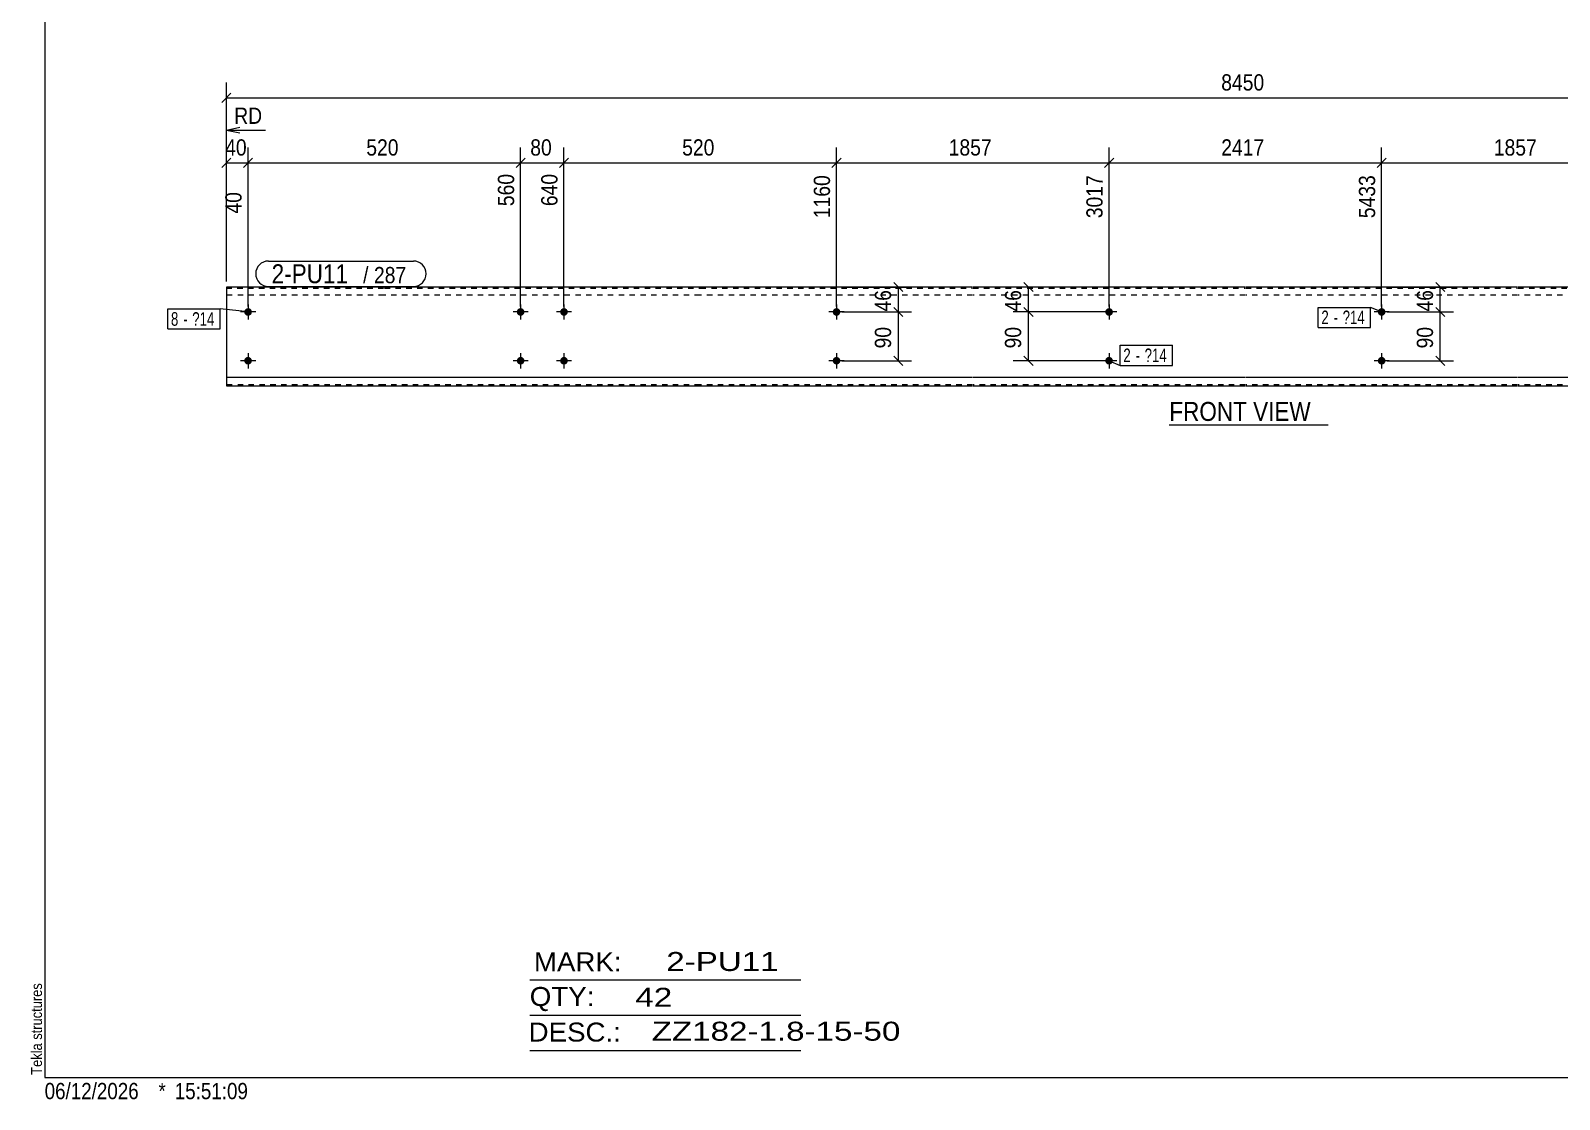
# Model space of a CAD drawing. Header units: millimetres. Extents: x 2 to 579, y 1 to 405.
# Drawn here: x 2.4 to 284.5, y 1 to 198.1 of the extents above; entities that cross this region are included whole.
import ezdxf

# ---------------------------------------------------------------- set-up
doc = ezdxf.new("R2010")
doc.units = ezdxf.units.MM
doc.linetypes.add('XKITLINE00', pattern=[0])
doc.linetypes.add('XKITLINE01', pattern=[4, 1, -1, 1, -1])
for name, color, linetype, lineweight in [('Bolt', 3, 'Continuous', 0), ('BoltMark', 7, 'Continuous', 0), ('Dimensions', 7, 'Continuous', 0), ('DrawingSheet', 5, 'Continuous', 0), ('OtherObjectType', 7, 'Continuous', 0), ('Part', 2, 'Continuous', 0), ('PartMark', 7, 'Continuous', 0)]:
    doc.layers.add(name, color=color, linetype=linetype, lineweight=lineweight)
doc.styles.add('ARIAL', font='ARIAL.TTF')
doc.styles.add('ARIAL_NARROW', font='ARIALN.TTF')

# ---------------------------------------------------------------- blocks, each defined once
blk = doc.blocks.new('*A1')
at = {"layer": 'Bolt'}
for points in [[(252.4, 146.2), (252.4, 146.16), (252.39, 146.13), (252.39, 146.09), (252.38, 146.06), (252.37, 146.03), (252.36, 145.99), (252.35, 145.96), (252.33, 145.93), (252.32, 145.9), (252.3, 145.87), (252.28, 145.84), (252.26, 145.81), (252.24, 145.79), (252.22, 145.76), (252.2, 145.74), (252.17, 145.71), (252.15, 145.69), (252.12, 145.67), (252.09, 145.65), (252.06, 145.63), (252.03, 145.61), (252, 145.6), (251.97, 145.58), (251.94, 145.57), (251.91, 145.56), (251.87, 145.55), (251.84, 145.54), (251.8, 145.54), (251.77, 145.53), (251.74, 145.53), (251.7, 145.53), (251.67, 145.53), (251.63, 145.53), (251.6, 145.54), (251.57, 145.54), (251.53, 145.55), (251.5, 145.56), (251.47, 145.57), (251.43, 145.58), (251.4, 145.6), (251.37, 145.61), (251.34, 145.63), (251.31, 145.65), (251.29, 145.67), (251.26, 145.69), (251.23, 145.71), (251.21, 145.74), (251.18, 145.76), (251.16, 145.79), (251.14, 145.81), (251.12, 145.84), (251.1, 145.87), (251.08, 145.9), (251.07, 145.93), (251.06, 145.96), (251.04, 145.99), (251.03, 146.03), (251.02, 146.06), (251.02, 146.09), (251.01, 146.13), (251.01, 146.16), (251, 146.2), (251, 146.23), (251, 146.26), (251.01, 146.3), (251.01, 146.33), (251.02, 146.37), (251.02, 146.4), (251.03, 146.43), (251.04, 146.47), (251.06, 146.5), (251.07, 146.53), (251.08, 146.56), (251.1, 146.59), (251.12, 146.62), (251.14, 146.65), (251.16, 146.67), (251.18, 146.7), (251.21, 146.72), (251.23, 146.75), (251.26, 146.77), (251.29, 146.79), (251.31, 146.81), (251.34, 146.83), (251.37, 146.85), (251.4, 146.86), (251.43, 146.88), (251.47, 146.89), (251.5, 146.9), (251.53, 146.91), (251.57, 146.92), (251.6, 146.92), (251.63, 146.93), (251.67, 146.93), (251.7, 146.93), (251.74, 146.93), (251.77, 146.93), (251.8, 146.92), (251.84, 146.92), (251.87, 146.91), (251.91, 146.9), (251.94, 146.89), (251.97, 146.88), (252, 146.86), (252.03, 146.85), (252.06, 146.83), (252.09, 146.81), (252.12, 146.79), (252.15, 146.77), (252.17, 146.75), (252.2, 146.72), (252.22, 146.7), (252.24, 146.67), (252.26, 146.65), (252.28, 146.62), (252.3, 146.59), (252.32, 146.56), (252.33, 146.53), (252.35, 146.5), (252.36, 146.47), (252.37, 146.43), (252.38, 146.4), (252.39, 146.37), (252.39, 146.33), (252.4, 146.3), (252.4, 146.26), (252.4, 146.23)], [(252.4, 137.2), (252.4, 137.16), (252.39, 137.13), (252.39, 137.09), (252.38, 137.06), (252.37, 137.03), (252.36, 136.99), (252.35, 136.96), (252.33, 136.93), (252.32, 136.9), (252.3, 136.87), (252.28, 136.84), (252.26, 136.81), (252.24, 136.79), (252.22, 136.76), (252.2, 136.74), (252.17, 136.71), (252.15, 136.69), (252.12, 136.67), (252.09, 136.65), (252.06, 136.63), (252.03, 136.61), (252, 136.6), (251.97, 136.58), (251.94, 136.57), (251.91, 136.56), (251.87, 136.55), (251.84, 136.54), (251.8, 136.54), (251.77, 136.53), (251.74, 136.53), (251.7, 136.53), (251.67, 136.53), (251.63, 136.53), (251.6, 136.54), (251.57, 136.54), (251.53, 136.55), (251.5, 136.56), (251.47, 136.57), (251.43, 136.58), (251.4, 136.6), (251.37, 136.61), (251.34, 136.63), (251.31, 136.65), (251.29, 136.67), (251.26, 136.69), (251.23, 136.71), (251.21, 136.74), (251.18, 136.76), (251.16, 136.79), (251.14, 136.81), (251.12, 136.84), (251.1, 136.87), (251.08, 136.9), (251.07, 136.93), (251.06, 136.96), (251.04, 136.99), (251.03, 137.03), (251.02, 137.06), (251.02, 137.09), (251.01, 137.13), (251.01, 137.16), (251, 137.2), (251, 137.23), (251, 137.26), (251.01, 137.3), (251.01, 137.33), (251.02, 137.37), (251.02, 137.4), (251.03, 137.43), (251.04, 137.47), (251.06, 137.5), (251.07, 137.53), (251.08, 137.56), (251.1, 137.59), (251.12, 137.62), (251.14, 137.65), (251.16, 137.67), (251.18, 137.7), (251.21, 137.72), (251.23, 137.75), (251.26, 137.77), (251.29, 137.79), (251.31, 137.81), (251.34, 137.83), (251.37, 137.85), (251.4, 137.86), (251.43, 137.88), (251.47, 137.89), (251.5, 137.9), (251.53, 137.91), (251.57, 137.92), (251.6, 137.92), (251.63, 137.93), (251.67, 137.93), (251.7, 137.93), (251.74, 137.93), (251.77, 137.93), (251.8, 137.92), (251.84, 137.92), (251.87, 137.91), (251.91, 137.9), (251.94, 137.89), (251.97, 137.88), (252, 137.86), (252.03, 137.85), (252.06, 137.83), (252.09, 137.81), (252.12, 137.79), (252.15, 137.77), (252.17, 137.75), (252.2, 137.72), (252.22, 137.7), (252.24, 137.67), (252.26, 137.65), (252.28, 137.62), (252.3, 137.59), (252.32, 137.56), (252.33, 137.53), (252.35, 137.5), (252.36, 137.47), (252.37, 137.43), (252.38, 137.4), (252.39, 137.37), (252.39, 137.33), (252.4, 137.3), (252.4, 137.26), (252.4, 137.23)]]:
    blk.add_hatch(color=3, dxfattribs=at).paths.add_polyline_path(points, flags=17)
at = {"layer": 'Bolt', "color": 3, "linetype": 'XKITLINE00', "lineweight": 0}
for p, q in [((251.7, 147.63), (251.7, 144.83)), ((253.1, 146.23), (250.3, 146.23)), ((251.7, 138.63), (251.7, 135.83)), ((253.1, 137.23), (250.3, 137.23))]:
    blk.add_line(p, q, dxfattribs=at)
blk = doc.blocks.new('*A2')
at = {"layer": 'Bolt'}
for points in [[(202.11, 146.2), (202.1, 146.16), (202.1, 146.13), (202.09, 146.09), (202.09, 146.06), (202.08, 146.03), (202.07, 145.99), (202.05, 145.96), (202.04, 145.93), (202.03, 145.9), (202.01, 145.87), (201.99, 145.84), (201.97, 145.81), (201.95, 145.79), (201.93, 145.76), (201.9, 145.74), (201.88, 145.71), (201.85, 145.69), (201.83, 145.67), (201.8, 145.65), (201.77, 145.63), (201.74, 145.61), (201.71, 145.6), (201.68, 145.58), (201.64, 145.57), (201.61, 145.56), (201.58, 145.55), (201.54, 145.54), (201.51, 145.54), (201.48, 145.53), (201.44, 145.53), (201.41, 145.53), (201.37, 145.53), (201.34, 145.53), (201.31, 145.54), (201.27, 145.54), (201.24, 145.55), (201.21, 145.56), (201.17, 145.57), (201.14, 145.58), (201.11, 145.6), (201.08, 145.61), (201.05, 145.63), (201.02, 145.65), (200.99, 145.67), (200.96, 145.69), (200.94, 145.71), (200.91, 145.74), (200.89, 145.76), (200.87, 145.79), (200.85, 145.81), (200.83, 145.84), (200.81, 145.87), (200.79, 145.9), (200.78, 145.93), (200.76, 145.96), (200.75, 145.99), (200.74, 146.03), (200.73, 146.06), (200.72, 146.09), (200.72, 146.13), (200.71, 146.16), (200.71, 146.2), (200.71, 146.23), (200.71, 146.26), (200.71, 146.3), (200.72, 146.33), (200.72, 146.37), (200.73, 146.4), (200.74, 146.43), (200.75, 146.47), (200.76, 146.5), (200.78, 146.53), (200.79, 146.56), (200.81, 146.59), (200.83, 146.62), (200.85, 146.65), (200.87, 146.67), (200.89, 146.7), (200.91, 146.72), (200.94, 146.75), (200.96, 146.77), (200.99, 146.79), (201.02, 146.81), (201.05, 146.83), (201.08, 146.85), (201.11, 146.86), (201.14, 146.88), (201.17, 146.89), (201.21, 146.9), (201.24, 146.91), (201.27, 146.92), (201.31, 146.92), (201.34, 146.93), (201.37, 146.93), (201.41, 146.93), (201.44, 146.93), (201.48, 146.93), (201.51, 146.92), (201.54, 146.92), (201.58, 146.91), (201.61, 146.9), (201.64, 146.89), (201.68, 146.88), (201.71, 146.86), (201.74, 146.85), (201.77, 146.83), (201.8, 146.81), (201.83, 146.79), (201.85, 146.77), (201.88, 146.75), (201.9, 146.72), (201.93, 146.7), (201.95, 146.67), (201.97, 146.65), (201.99, 146.62), (202.01, 146.59), (202.03, 146.56), (202.04, 146.53), (202.05, 146.5), (202.07, 146.47), (202.08, 146.43), (202.09, 146.4), (202.09, 146.37), (202.1, 146.33), (202.1, 146.3), (202.11, 146.26), (202.11, 146.23)], [(202.11, 137.2), (202.1, 137.16), (202.1, 137.13), (202.09, 137.09), (202.09, 137.06), (202.08, 137.03), (202.07, 136.99), (202.05, 136.96), (202.04, 136.93), (202.03, 136.9), (202.01, 136.87), (201.99, 136.84), (201.97, 136.81), (201.95, 136.79), (201.93, 136.76), (201.9, 136.74), (201.88, 136.71), (201.85, 136.69), (201.83, 136.67), (201.8, 136.65), (201.77, 136.63), (201.74, 136.61), (201.71, 136.6), (201.68, 136.58), (201.64, 136.57), (201.61, 136.56), (201.58, 136.55), (201.54, 136.54), (201.51, 136.54), (201.48, 136.53), (201.44, 136.53), (201.41, 136.53), (201.37, 136.53), (201.34, 136.53), (201.31, 136.54), (201.27, 136.54), (201.24, 136.55), (201.21, 136.56), (201.17, 136.57), (201.14, 136.58), (201.11, 136.6), (201.08, 136.61), (201.05, 136.63), (201.02, 136.65), (200.99, 136.67), (200.96, 136.69), (200.94, 136.71), (200.91, 136.74), (200.89, 136.76), (200.87, 136.79), (200.85, 136.81), (200.83, 136.84), (200.81, 136.87), (200.79, 136.9), (200.78, 136.93), (200.76, 136.96), (200.75, 136.99), (200.74, 137.03), (200.73, 137.06), (200.72, 137.09), (200.72, 137.13), (200.71, 137.16), (200.71, 137.2), (200.71, 137.23), (200.71, 137.26), (200.71, 137.3), (200.72, 137.33), (200.72, 137.37), (200.73, 137.4), (200.74, 137.43), (200.75, 137.47), (200.76, 137.5), (200.78, 137.53), (200.79, 137.56), (200.81, 137.59), (200.83, 137.62), (200.85, 137.65), (200.87, 137.67), (200.89, 137.7), (200.91, 137.72), (200.94, 137.75), (200.96, 137.77), (200.99, 137.79), (201.02, 137.81), (201.05, 137.83), (201.08, 137.85), (201.11, 137.86), (201.14, 137.88), (201.17, 137.89), (201.21, 137.9), (201.24, 137.91), (201.27, 137.92), (201.31, 137.92), (201.34, 137.93), (201.37, 137.93), (201.41, 137.93), (201.44, 137.93), (201.48, 137.93), (201.51, 137.92), (201.54, 137.92), (201.58, 137.91), (201.61, 137.9), (201.64, 137.89), (201.68, 137.88), (201.71, 137.86), (201.74, 137.85), (201.77, 137.83), (201.8, 137.81), (201.83, 137.79), (201.85, 137.77), (201.88, 137.75), (201.9, 137.72), (201.93, 137.7), (201.95, 137.67), (201.97, 137.65), (201.99, 137.62), (202.01, 137.59), (202.03, 137.56), (202.04, 137.53), (202.05, 137.5), (202.07, 137.47), (202.08, 137.43), (202.09, 137.4), (202.09, 137.37), (202.1, 137.33), (202.1, 137.3), (202.11, 137.26), (202.11, 137.23)]]:
    blk.add_hatch(color=3, dxfattribs=at).paths.add_polyline_path(points, flags=17)
at = {"layer": 'Bolt', "color": 3, "linetype": 'XKITLINE00', "lineweight": 0}
for p, q in [((201.41, 147.63), (201.41, 144.83)), ((202.81, 146.23), (200.01, 146.23)), ((201.41, 138.63), (201.41, 135.83)), ((202.81, 137.23), (200.01, 137.23))]:
    blk.add_line(p, q, dxfattribs=at)
blk = doc.blocks.new('*A3')
at = {"layer": 'Bolt'}
for points in [[(93.52, 146.2), (93.52, 146.16), (93.51, 146.13), (93.51, 146.09), (93.5, 146.06), (93.49, 146.03), (93.48, 145.99), (93.47, 145.96), (93.45, 145.93), (93.44, 145.9), (93.42, 145.87), (93.4, 145.84), (93.38, 145.81), (93.36, 145.79), (93.34, 145.76), (93.32, 145.74), (93.29, 145.71), (93.26, 145.69), (93.24, 145.67), (93.21, 145.65), (93.18, 145.63), (93.15, 145.61), (93.12, 145.6), (93.09, 145.58), (93.06, 145.57), (93.02, 145.56), (92.99, 145.55), (92.96, 145.54), (92.92, 145.54), (92.89, 145.53), (92.85, 145.53), (92.82, 145.53), (92.79, 145.53), (92.75, 145.53), (92.72, 145.54), (92.68, 145.54), (92.65, 145.55), (92.62, 145.56), (92.58, 145.57), (92.55, 145.58), (92.52, 145.6), (92.49, 145.61), (92.46, 145.63), (92.43, 145.65), (92.4, 145.67), (92.38, 145.69), (92.35, 145.71), (92.33, 145.74), (92.3, 145.76), (92.28, 145.79), (92.26, 145.81), (92.24, 145.84), (92.22, 145.87), (92.2, 145.9), (92.19, 145.93), (92.17, 145.96), (92.16, 145.99), (92.15, 146.03), (92.14, 146.06), (92.13, 146.09), (92.13, 146.13), (92.12, 146.16), (92.12, 146.2), (92.12, 146.23), (92.12, 146.26), (92.12, 146.3), (92.13, 146.33), (92.13, 146.37), (92.14, 146.4), (92.15, 146.43), (92.16, 146.47), (92.17, 146.5), (92.19, 146.53), (92.2, 146.56), (92.22, 146.59), (92.24, 146.62), (92.26, 146.65), (92.28, 146.67), (92.3, 146.7), (92.33, 146.72), (92.35, 146.75), (92.38, 146.77), (92.4, 146.79), (92.43, 146.81), (92.46, 146.83), (92.49, 146.85), (92.52, 146.86), (92.55, 146.88), (92.58, 146.89), (92.62, 146.9), (92.65, 146.91), (92.68, 146.92), (92.72, 146.92), (92.75, 146.93), (92.79, 146.93), (92.82, 146.93), (92.85, 146.93), (92.89, 146.93), (92.92, 146.92), (92.96, 146.92), (92.99, 146.91), (93.02, 146.9), (93.06, 146.89), (93.09, 146.88), (93.12, 146.86), (93.15, 146.85), (93.18, 146.83), (93.21, 146.81), (93.24, 146.79), (93.26, 146.77), (93.29, 146.75), (93.32, 146.72), (93.34, 146.7), (93.36, 146.67), (93.38, 146.65), (93.4, 146.62), (93.42, 146.59), (93.44, 146.56), (93.45, 146.53), (93.47, 146.5), (93.48, 146.47), (93.49, 146.43), (93.5, 146.4), (93.51, 146.37), (93.51, 146.33), (93.52, 146.3), (93.52, 146.26), (93.52, 146.23)], [(101.52, 146.2), (101.52, 146.16), (101.51, 146.13), (101.51, 146.09), (101.5, 146.06), (101.49, 146.03), (101.48, 145.99), (101.47, 145.96), (101.45, 145.93), (101.44, 145.9), (101.42, 145.87), (101.4, 145.84), (101.38, 145.81), (101.36, 145.79), (101.34, 145.76), (101.32, 145.74), (101.29, 145.71), (101.26, 145.69), (101.24, 145.67), (101.21, 145.65), (101.18, 145.63), (101.15, 145.61), (101.12, 145.6), (101.09, 145.58), (101.06, 145.57), (101.02, 145.56), (100.99, 145.55), (100.96, 145.54), (100.92, 145.54), (100.89, 145.53), (100.85, 145.53), (100.82, 145.53), (100.79, 145.53), (100.75, 145.53), (100.72, 145.54), (100.68, 145.54), (100.65, 145.55), (100.62, 145.56), (100.58, 145.57), (100.55, 145.58), (100.52, 145.6), (100.49, 145.61), (100.46, 145.63), (100.43, 145.65), (100.4, 145.67), (100.38, 145.69), (100.35, 145.71), (100.33, 145.74), (100.3, 145.76), (100.28, 145.79), (100.26, 145.81), (100.24, 145.84), (100.22, 145.87), (100.2, 145.9), (100.19, 145.93), (100.17, 145.96), (100.16, 145.99), (100.15, 146.03), (100.14, 146.06), (100.13, 146.09), (100.13, 146.13), (100.12, 146.16), (100.12, 146.2), (100.12, 146.23), (100.12, 146.26), (100.12, 146.3), (100.13, 146.33), (100.13, 146.37), (100.14, 146.4), (100.15, 146.43), (100.16, 146.47), (100.17, 146.5), (100.19, 146.53), (100.2, 146.56), (100.22, 146.59), (100.24, 146.62), (100.26, 146.65), (100.28, 146.67), (100.3, 146.7), (100.33, 146.72), (100.35, 146.75), (100.38, 146.77), (100.4, 146.79), (100.43, 146.81), (100.46, 146.83), (100.49, 146.85), (100.52, 146.86), (100.55, 146.88), (100.58, 146.89), (100.62, 146.9), (100.65, 146.91), (100.68, 146.92), (100.72, 146.92), (100.75, 146.93), (100.79, 146.93), (100.82, 146.93), (100.85, 146.93), (100.89, 146.93), (100.92, 146.92), (100.96, 146.92), (100.99, 146.91), (101.02, 146.9), (101.06, 146.89), (101.09, 146.88), (101.12, 146.86), (101.15, 146.85), (101.18, 146.83), (101.21, 146.81), (101.24, 146.79), (101.26, 146.77), (101.29, 146.75), (101.32, 146.72), (101.34, 146.7), (101.36, 146.67), (101.38, 146.65), (101.4, 146.62), (101.42, 146.59), (101.44, 146.56), (101.45, 146.53), (101.47, 146.5), (101.48, 146.47), (101.49, 146.43), (101.5, 146.4), (101.51, 146.37), (101.51, 146.33), (101.52, 146.3), (101.52, 146.26), (101.52, 146.23)], [(93.52, 137.2), (93.52, 137.16), (93.51, 137.13), (93.51, 137.09), (93.5, 137.06), (93.49, 137.03), (93.48, 136.99), (93.47, 136.96), (93.45, 136.93), (93.44, 136.9), (93.42, 136.87), (93.4, 136.84), (93.38, 136.81), (93.36, 136.79), (93.34, 136.76), (93.32, 136.74), (93.29, 136.71), (93.26, 136.69), (93.24, 136.67), (93.21, 136.65), (93.18, 136.63), (93.15, 136.61), (93.12, 136.6), (93.09, 136.58), (93.06, 136.57), (93.02, 136.56), (92.99, 136.55), (92.96, 136.54), (92.92, 136.54), (92.89, 136.53), (92.85, 136.53), (92.82, 136.53), (92.79, 136.53), (92.75, 136.53), (92.72, 136.54), (92.68, 136.54), (92.65, 136.55), (92.62, 136.56), (92.58, 136.57), (92.55, 136.58), (92.52, 136.6), (92.49, 136.61), (92.46, 136.63), (92.43, 136.65), (92.4, 136.67), (92.38, 136.69), (92.35, 136.71), (92.33, 136.74), (92.3, 136.76), (92.28, 136.79), (92.26, 136.81), (92.24, 136.84), (92.22, 136.87), (92.2, 136.9), (92.19, 136.93), (92.17, 136.96), (92.16, 136.99), (92.15, 137.03), (92.14, 137.06), (92.13, 137.09), (92.13, 137.13), (92.12, 137.16), (92.12, 137.2), (92.12, 137.23), (92.12, 137.26), (92.12, 137.3), (92.13, 137.33), (92.13, 137.37), (92.14, 137.4), (92.15, 137.43), (92.16, 137.47), (92.17, 137.5), (92.19, 137.53), (92.2, 137.56), (92.22, 137.59), (92.24, 137.62), (92.26, 137.65), (92.28, 137.67), (92.3, 137.7), (92.33, 137.72), (92.35, 137.75), (92.38, 137.77), (92.4, 137.79), (92.43, 137.81), (92.46, 137.83), (92.49, 137.85), (92.52, 137.86), (92.55, 137.88), (92.58, 137.89), (92.62, 137.9), (92.65, 137.91), (92.68, 137.92), (92.72, 137.92), (92.75, 137.93), (92.79, 137.93), (92.82, 137.93), (92.85, 137.93), (92.89, 137.93), (92.92, 137.92), (92.96, 137.92), (92.99, 137.91), (93.02, 137.9), (93.06, 137.89), (93.09, 137.88), (93.12, 137.86), (93.15, 137.85), (93.18, 137.83), (93.21, 137.81), (93.24, 137.79), (93.26, 137.77), (93.29, 137.75), (93.32, 137.72), (93.34, 137.7), (93.36, 137.67), (93.38, 137.65), (93.4, 137.62), (93.42, 137.59), (93.44, 137.56), (93.45, 137.53), (93.47, 137.5), (93.48, 137.47), (93.49, 137.43), (93.5, 137.4), (93.51, 137.37), (93.51, 137.33), (93.52, 137.3), (93.52, 137.26), (93.52, 137.23)], [(101.52, 137.2), (101.52, 137.16), (101.51, 137.13), (101.51, 137.09), (101.5, 137.06), (101.49, 137.03), (101.48, 136.99), (101.47, 136.96), (101.45, 136.93), (101.44, 136.9), (101.42, 136.87), (101.4, 136.84), (101.38, 136.81), (101.36, 136.79), (101.34, 136.76), (101.32, 136.74), (101.29, 136.71), (101.26, 136.69), (101.24, 136.67), (101.21, 136.65), (101.18, 136.63), (101.15, 136.61), (101.12, 136.6), (101.09, 136.58), (101.06, 136.57), (101.02, 136.56), (100.99, 136.55), (100.96, 136.54), (100.92, 136.54), (100.89, 136.53), (100.85, 136.53), (100.82, 136.53), (100.79, 136.53), (100.75, 136.53), (100.72, 136.54), (100.68, 136.54), (100.65, 136.55), (100.62, 136.56), (100.58, 136.57), (100.55, 136.58), (100.52, 136.6), (100.49, 136.61), (100.46, 136.63), (100.43, 136.65), (100.4, 136.67), (100.38, 136.69), (100.35, 136.71), (100.33, 136.74), (100.3, 136.76), (100.28, 136.79), (100.26, 136.81), (100.24, 136.84), (100.22, 136.87), (100.2, 136.9), (100.19, 136.93), (100.17, 136.96), (100.16, 136.99), (100.15, 137.03), (100.14, 137.06), (100.13, 137.09), (100.13, 137.13), (100.12, 137.16), (100.12, 137.2), (100.12, 137.23), (100.12, 137.26), (100.12, 137.3), (100.13, 137.33), (100.13, 137.37), (100.14, 137.4), (100.15, 137.43), (100.16, 137.47), (100.17, 137.5), (100.19, 137.53), (100.2, 137.56), (100.22, 137.59), (100.24, 137.62), (100.26, 137.65), (100.28, 137.67), (100.3, 137.7), (100.33, 137.72), (100.35, 137.75), (100.38, 137.77), (100.4, 137.79), (100.43, 137.81), (100.46, 137.83), (100.49, 137.85), (100.52, 137.86), (100.55, 137.88), (100.58, 137.89), (100.62, 137.9), (100.65, 137.91), (100.68, 137.92), (100.72, 137.92), (100.75, 137.93), (100.79, 137.93), (100.82, 137.93), (100.85, 137.93), (100.89, 137.93), (100.92, 137.92), (100.96, 137.92), (100.99, 137.91), (101.02, 137.9), (101.06, 137.89), (101.09, 137.88), (101.12, 137.86), (101.15, 137.85), (101.18, 137.83), (101.21, 137.81), (101.24, 137.79), (101.26, 137.77), (101.29, 137.75), (101.32, 137.72), (101.34, 137.7), (101.36, 137.67), (101.38, 137.65), (101.4, 137.62), (101.42, 137.59), (101.44, 137.56), (101.45, 137.53), (101.47, 137.5), (101.48, 137.47), (101.49, 137.43), (101.5, 137.4), (101.51, 137.37), (101.51, 137.33), (101.52, 137.3), (101.52, 137.26), (101.52, 137.23)]]:
    blk.add_hatch(color=3, dxfattribs=at).paths.add_polyline_path(points, flags=17)
at = {"layer": 'Bolt', "color": 3, "linetype": 'XKITLINE00', "lineweight": 0}
for p, q in [((92.82, 147.63), (92.82, 144.83)), ((100.82, 147.63), (100.82, 144.83)), ((94.22, 146.23), (91.42, 146.23)), ((102.22, 146.23), (99.42, 146.23)), ((92.82, 138.63), (92.82, 135.83)), ((100.82, 138.63), (100.82, 135.83)), ((94.22, 137.23), (91.42, 137.23)), ((102.22, 137.23), (99.42, 137.23))]:
    blk.add_line(p, q, dxfattribs=at)
blk = doc.blocks.new('*A4')
at = {"layer": 'Bolt'}
for points in [[(43.23, 146.2), (43.22, 146.16), (43.22, 146.13), (43.21, 146.09), (43.21, 146.06), (43.2, 146.03), (43.19, 145.99), (43.17, 145.96), (43.16, 145.93), (43.14, 145.9), (43.13, 145.87), (43.11, 145.84), (43.09, 145.81), (43.07, 145.79), (43.05, 145.76), (43.02, 145.74), (43, 145.71), (42.97, 145.69), (42.94, 145.67), (42.92, 145.65), (42.89, 145.63), (42.86, 145.61), (42.83, 145.6), (42.79, 145.58), (42.76, 145.57), (42.73, 145.56), (42.7, 145.55), (42.66, 145.54), (42.63, 145.54), (42.6, 145.53), (42.56, 145.53), (42.53, 145.53), (42.49, 145.53), (42.46, 145.53), (42.42, 145.54), (42.39, 145.54), (42.36, 145.55), (42.32, 145.56), (42.29, 145.57), (42.26, 145.58), (42.23, 145.6), (42.2, 145.61), (42.17, 145.63), (42.14, 145.65), (42.11, 145.67), (42.08, 145.69), (42.06, 145.71), (42.03, 145.74), (42.01, 145.76), (41.99, 145.79), (41.96, 145.81), (41.94, 145.84), (41.93, 145.87), (41.91, 145.9), (41.89, 145.93), (41.88, 145.96), (41.87, 145.99), (41.86, 146.03), (41.85, 146.06), (41.84, 146.09), (41.83, 146.13), (41.83, 146.16), (41.83, 146.2), (41.83, 146.23), (41.83, 146.26), (41.83, 146.3), (41.83, 146.33), (41.84, 146.37), (41.85, 146.4), (41.86, 146.43), (41.87, 146.47), (41.88, 146.5), (41.89, 146.53), (41.91, 146.56), (41.93, 146.59), (41.94, 146.62), (41.96, 146.65), (41.99, 146.67), (42.01, 146.7), (42.03, 146.72), (42.06, 146.75), (42.08, 146.77), (42.11, 146.79), (42.14, 146.81), (42.17, 146.83), (42.2, 146.85), (42.23, 146.86), (42.26, 146.88), (42.29, 146.89), (42.32, 146.9), (42.36, 146.91), (42.39, 146.92), (42.42, 146.92), (42.46, 146.93), (42.49, 146.93), (42.53, 146.93), (42.56, 146.93), (42.6, 146.93), (42.63, 146.92), (42.66, 146.92), (42.7, 146.91), (42.73, 146.9), (42.76, 146.89), (42.79, 146.88), (42.83, 146.86), (42.86, 146.85), (42.89, 146.83), (42.92, 146.81), (42.94, 146.79), (42.97, 146.77), (43, 146.75), (43.02, 146.72), (43.05, 146.7), (43.07, 146.67), (43.09, 146.65), (43.11, 146.62), (43.13, 146.59), (43.14, 146.56), (43.16, 146.53), (43.17, 146.5), (43.19, 146.47), (43.2, 146.43), (43.21, 146.4), (43.21, 146.37), (43.22, 146.33), (43.22, 146.3), (43.23, 146.26), (43.23, 146.23)], [(151.81, 146.2), (151.81, 146.16), (151.81, 146.13), (151.8, 146.09), (151.79, 146.06), (151.78, 146.03), (151.77, 145.99), (151.76, 145.96), (151.75, 145.93), (151.73, 145.9), (151.71, 145.87), (151.7, 145.84), (151.68, 145.81), (151.66, 145.79), (151.63, 145.76), (151.61, 145.74), (151.58, 145.71), (151.56, 145.69), (151.53, 145.67), (151.5, 145.65), (151.47, 145.63), (151.44, 145.61), (151.41, 145.6), (151.38, 145.58), (151.35, 145.57), (151.32, 145.56), (151.28, 145.55), (151.25, 145.54), (151.22, 145.54), (151.18, 145.53), (151.15, 145.53), (151.11, 145.53), (151.08, 145.53), (151.05, 145.53), (151.01, 145.54), (150.98, 145.54), (150.94, 145.55), (150.91, 145.56), (150.88, 145.57), (150.85, 145.58), (150.82, 145.6), (150.78, 145.61), (150.75, 145.63), (150.73, 145.65), (150.7, 145.67), (150.67, 145.69), (150.64, 145.71), (150.62, 145.74), (150.6, 145.76), (150.57, 145.79), (150.55, 145.81), (150.53, 145.84), (150.51, 145.87), (150.5, 145.9), (150.48, 145.93), (150.47, 145.96), (150.46, 145.99), (150.44, 146.03), (150.44, 146.06), (150.43, 146.09), (150.42, 146.13), (150.42, 146.16), (150.42, 146.2), (150.41, 146.23), (150.42, 146.26), (150.42, 146.3), (150.42, 146.33), (150.43, 146.37), (150.44, 146.4), (150.44, 146.43), (150.46, 146.47), (150.47, 146.5), (150.48, 146.53), (150.5, 146.56), (150.51, 146.59), (150.53, 146.62), (150.55, 146.65), (150.57, 146.67), (150.6, 146.7), (150.62, 146.72), (150.64, 146.75), (150.67, 146.77), (150.7, 146.79), (150.73, 146.81), (150.75, 146.83), (150.78, 146.85), (150.82, 146.86), (150.85, 146.88), (150.88, 146.89), (150.91, 146.9), (150.94, 146.91), (150.98, 146.92), (151.01, 146.92), (151.05, 146.93), (151.08, 146.93), (151.11, 146.93), (151.15, 146.93), (151.18, 146.93), (151.22, 146.92), (151.25, 146.92), (151.28, 146.91), (151.32, 146.9), (151.35, 146.89), (151.38, 146.88), (151.41, 146.86), (151.44, 146.85), (151.47, 146.83), (151.5, 146.81), (151.53, 146.79), (151.56, 146.77), (151.58, 146.75), (151.61, 146.72), (151.63, 146.7), (151.66, 146.67), (151.68, 146.65), (151.7, 146.62), (151.71, 146.59), (151.73, 146.56), (151.75, 146.53), (151.76, 146.5), (151.77, 146.47), (151.78, 146.43), (151.79, 146.4), (151.8, 146.37), (151.81, 146.33), (151.81, 146.3), (151.81, 146.26), (151.81, 146.23)], [(43.23, 137.2), (43.22, 137.16), (43.22, 137.13), (43.21, 137.09), (43.21, 137.06), (43.2, 137.03), (43.19, 136.99), (43.17, 136.96), (43.16, 136.93), (43.14, 136.9), (43.13, 136.87), (43.11, 136.84), (43.09, 136.81), (43.07, 136.79), (43.05, 136.76), (43.02, 136.74), (43, 136.71), (42.97, 136.69), (42.94, 136.67), (42.92, 136.65), (42.89, 136.63), (42.86, 136.61), (42.83, 136.6), (42.79, 136.58), (42.76, 136.57), (42.73, 136.56), (42.7, 136.55), (42.66, 136.54), (42.63, 136.54), (42.6, 136.53), (42.56, 136.53), (42.53, 136.53), (42.49, 136.53), (42.46, 136.53), (42.42, 136.54), (42.39, 136.54), (42.36, 136.55), (42.32, 136.56), (42.29, 136.57), (42.26, 136.58), (42.23, 136.6), (42.2, 136.61), (42.17, 136.63), (42.14, 136.65), (42.11, 136.67), (42.08, 136.69), (42.06, 136.71), (42.03, 136.74), (42.01, 136.76), (41.99, 136.79), (41.96, 136.81), (41.94, 136.84), (41.93, 136.87), (41.91, 136.9), (41.89, 136.93), (41.88, 136.96), (41.87, 136.99), (41.86, 137.03), (41.85, 137.06), (41.84, 137.09), (41.83, 137.13), (41.83, 137.16), (41.83, 137.2), (41.83, 137.23), (41.83, 137.26), (41.83, 137.3), (41.83, 137.33), (41.84, 137.37), (41.85, 137.4), (41.86, 137.43), (41.87, 137.47), (41.88, 137.5), (41.89, 137.53), (41.91, 137.56), (41.93, 137.59), (41.94, 137.62), (41.96, 137.65), (41.99, 137.67), (42.01, 137.7), (42.03, 137.72), (42.06, 137.75), (42.08, 137.77), (42.11, 137.79), (42.14, 137.81), (42.17, 137.83), (42.2, 137.85), (42.23, 137.86), (42.26, 137.88), (42.29, 137.89), (42.32, 137.9), (42.36, 137.91), (42.39, 137.92), (42.42, 137.92), (42.46, 137.93), (42.49, 137.93), (42.53, 137.93), (42.56, 137.93), (42.6, 137.93), (42.63, 137.92), (42.66, 137.92), (42.7, 137.91), (42.73, 137.9), (42.76, 137.89), (42.79, 137.88), (42.83, 137.86), (42.86, 137.85), (42.89, 137.83), (42.92, 137.81), (42.94, 137.79), (42.97, 137.77), (43, 137.75), (43.02, 137.72), (43.05, 137.7), (43.07, 137.67), (43.09, 137.65), (43.11, 137.62), (43.13, 137.59), (43.14, 137.56), (43.16, 137.53), (43.17, 137.5), (43.19, 137.47), (43.2, 137.43), (43.21, 137.4), (43.21, 137.37), (43.22, 137.33), (43.22, 137.3), (43.23, 137.26), (43.23, 137.23)], [(151.81, 137.2), (151.81, 137.16), (151.81, 137.13), (151.8, 137.09), (151.79, 137.06), (151.78, 137.03), (151.77, 136.99), (151.76, 136.96), (151.75, 136.93), (151.73, 136.9), (151.71, 136.87), (151.7, 136.84), (151.68, 136.81), (151.66, 136.79), (151.63, 136.76), (151.61, 136.74), (151.58, 136.71), (151.56, 136.69), (151.53, 136.67), (151.5, 136.65), (151.47, 136.63), (151.44, 136.61), (151.41, 136.6), (151.38, 136.58), (151.35, 136.57), (151.32, 136.56), (151.28, 136.55), (151.25, 136.54), (151.22, 136.54), (151.18, 136.53), (151.15, 136.53), (151.11, 136.53), (151.08, 136.53), (151.05, 136.53), (151.01, 136.54), (150.98, 136.54), (150.94, 136.55), (150.91, 136.56), (150.88, 136.57), (150.85, 136.58), (150.82, 136.6), (150.78, 136.61), (150.75, 136.63), (150.73, 136.65), (150.7, 136.67), (150.67, 136.69), (150.64, 136.71), (150.62, 136.74), (150.6, 136.76), (150.57, 136.79), (150.55, 136.81), (150.53, 136.84), (150.51, 136.87), (150.5, 136.9), (150.48, 136.93), (150.47, 136.96), (150.46, 136.99), (150.44, 137.03), (150.44, 137.06), (150.43, 137.09), (150.42, 137.13), (150.42, 137.16), (150.42, 137.2), (150.41, 137.23), (150.42, 137.26), (150.42, 137.3), (150.42, 137.33), (150.43, 137.37), (150.44, 137.4), (150.44, 137.43), (150.46, 137.47), (150.47, 137.5), (150.48, 137.53), (150.5, 137.56), (150.51, 137.59), (150.53, 137.62), (150.55, 137.65), (150.57, 137.67), (150.6, 137.7), (150.62, 137.72), (150.64, 137.75), (150.67, 137.77), (150.7, 137.79), (150.73, 137.81), (150.75, 137.83), (150.78, 137.85), (150.82, 137.86), (150.85, 137.88), (150.88, 137.89), (150.91, 137.9), (150.94, 137.91), (150.98, 137.92), (151.01, 137.92), (151.05, 137.93), (151.08, 137.93), (151.11, 137.93), (151.15, 137.93), (151.18, 137.93), (151.22, 137.92), (151.25, 137.92), (151.28, 137.91), (151.32, 137.9), (151.35, 137.89), (151.38, 137.88), (151.41, 137.86), (151.44, 137.85), (151.47, 137.83), (151.5, 137.81), (151.53, 137.79), (151.56, 137.77), (151.58, 137.75), (151.61, 137.72), (151.63, 137.7), (151.66, 137.67), (151.68, 137.65), (151.7, 137.62), (151.71, 137.59), (151.73, 137.56), (151.75, 137.53), (151.76, 137.5), (151.77, 137.47), (151.78, 137.43), (151.79, 137.4), (151.8, 137.37), (151.81, 137.33), (151.81, 137.3), (151.81, 137.26), (151.81, 137.23)]]:
    blk.add_hatch(color=3, dxfattribs=at).paths.add_polyline_path(points, flags=17)
at = {"layer": 'Bolt', "color": 3, "linetype": 'XKITLINE00', "lineweight": 0}
for p, q in [((42.53, 147.63), (42.53, 144.83)), ((151.11, 147.63), (151.11, 144.83)), ((43.93, 146.23), (41.13, 146.23)), ((152.51, 146.23), (149.71, 146.23)), ((42.53, 138.63), (42.53, 135.83)), ((151.11, 138.63), (151.11, 135.83)), ((43.93, 137.23), (41.13, 137.23)), ((152.51, 137.23), (149.71, 137.23))]:
    blk.add_line(p, q, dxfattribs=at)
blk = doc.blocks.new('*A7')
at = {"layer": 'Part', "color": 2, "linetype": 'XKITLINE00', "lineweight": 0}
for p, q in [((38.53, 150.83), (38.53, 132.63)), ((67.62, 150.83), (38.53, 150.83)), ((125.92, 150.83), (67.72, 150.83)), ((176.21, 150.83), (126.02, 150.83)), ((226.51, 150.83), (176.31, 150.83)), ((276.8, 150.83), (226.61, 150.83)), ((327.09, 150.83), (276.9, 150.83)), ((67.62, 134.13), (38.53, 134.13)), ((38.53, 132.63), (67.62, 132.63)), ((125.92, 134.13), (67.72, 134.13)), ((67.72, 132.63), (125.92, 132.63)), ((176.21, 134.13), (126.02, 134.13)), ((126.02, 132.63), (176.21, 132.63)), ((226.51, 134.13), (176.31, 134.13)), ((176.31, 132.63), (226.51, 132.63)), ((276.8, 134.13), (226.61, 134.13)), ((226.61, 132.63), (276.8, 132.63)), ((327.09, 134.13), (276.9, 134.13)), ((276.9, 132.63), (327.09, 132.63))]:
    blk.add_line(p, q, dxfattribs=at)
at = {"layer": 'Part', "color": 7, "linetype": 'XKITLINE01', "lineweight": 0}
for p, q in [((38.53, 150.65), (67.62, 150.65)), ((67.72, 150.65), (125.92, 150.65)), ((126.02, 150.65), (176.21, 150.65)), ((176.31, 150.65), (226.51, 150.65)), ((226.61, 150.65), (276.8, 150.65)), ((276.9, 150.65), (327.09, 150.65)), ((67.62, 149.33), (38.53, 149.33)), ((125.92, 149.33), (67.72, 149.33)), ((176.21, 149.33), (126.02, 149.33)), ((226.51, 149.33), (176.31, 149.33)), ((276.8, 149.33), (226.61, 149.33)), ((327.09, 149.33), (276.9, 149.33)), ((67.62, 132.81), (38.53, 132.81)), ((125.92, 132.81), (67.72, 132.81)), ((176.21, 132.81), (126.02, 132.81)), ((226.51, 132.81), (176.31, 132.81)), ((276.8, 132.81), (226.61, 132.81)), ((327.09, 132.81), (276.9, 132.81))]:
    blk.add_line(p, q, dxfattribs=at)
blk = doc.blocks.new('*A15')
at = {"layer": 'DrawingSheet', "color": 5, "linetype": 'XKITLINE00', "lineweight": 0}
for p, q in [((5, 405), (5, 5)), ((5, 5), (579, 5))]:
    blk.add_line(p, q, dxfattribs=at)
at = {"layer": 'DrawingSheet', "color": 5, "style": 'ARIAL', "width": 0.85}
blk.add_text('Tekla structures', height=2, rotation=90, dxfattribs=at).set_placement((4.5, 5.5))
blk = doc.blocks.new('*A19')
at = {"layer": 'OtherObjectType', "color": 6, "linetype": 'XKITLINE00', "lineweight": 0}
for p, q in [((94.5, 23), (144.5, 23)), ((94.5, 16.5), (144.5, 16.5)), ((94.5, 10), (144.5, 10))]:
    blk.add_line(p, q, dxfattribs=at)
at = {"layer": 'OtherObjectType', "color": 6, "style": 'ARIAL_NARROW'}
for s, width, p in [('MARK:', 1.275, (95.27, 24.58)), ('2-PU11', 1.525501, (119.69, 24.65)), ('QTY:', 1.275, (94.5, 18.19)), ('42', 1.525501, (113.99, 18.05)), ('DESC.:', 1.275, (94.29, 11.63)), ('ZZ182-1.8-15-50', 1.525501, (117, 11.79))]:
    blk.add_text(s, height=3.5, dxfattribs=dict(at, width=width)).set_placement(p)
blk = doc.blocks.new('*A22')
at = {"layer": 'OtherObjectType', "color": 7, "style": 'ARIAL_NARROW', "width": 1.008832}
for s, p in [('06/12/2026', (4.99, 1)), ('*', (26, 1)), ('15:51:09', (29, 1))]:
    blk.add_text(s, height=3, dxfattribs=at).set_placement(p)
blk = doc.blocks.new('*A23')
at = {"layer": 'Dimensions', "color": 7, "linetype": 'XKITLINE00', "lineweight": 0}
for p, q in [((161.68, 147.08), (163.37, 145.38)), ((152.11, 146.23), (164.93, 146.23)), ((162.53, 137.23), (162.53, 146.23)), ((152.11, 137.23), (164.93, 137.23)), ((161.68, 138.08), (163.37, 136.38))]:
    blk.add_line(p, q, dxfattribs=at)
at = {"layer": 'Dimensions', "color": 3}
for p in [(162.53, 146.23), (162.53, 137.23)]:
    blk.add_point(p, dxfattribs=at)
at = {"layer": 'Dimensions', "color": 3, "style": 'ARIAL', "width": 0.85}
blk.add_text('90', height=3, rotation=90.0002, dxfattribs=at).set_placement((161.18, 139.5))
blk = doc.blocks.new('*A24')
at = {"layer": 'Dimensions', "color": 7, "linetype": 'XKITLINE00', "lineweight": 0}
for p, q in [((152.11, 150.83), (164.93, 150.83)), ((161.68, 151.68), (163.37, 149.98)), ((162.53, 146.23), (162.53, 150.83)), ((161.68, 147.08), (163.37, 145.38)), ((152.11, 146.23), (164.93, 146.23))]:
    blk.add_line(p, q, dxfattribs=at)
at = {"layer": 'Dimensions', "color": 3}
for p in [(162.53, 150.83), (162.53, 146.23)]:
    blk.add_point(p, dxfattribs=at)
at = {"layer": 'Dimensions', "color": 3, "style": 'ARIAL', "width": 0.85}
blk.add_text('46', height=3, rotation=90.0002, dxfattribs=at).set_placement((161.18, 146.3))
blk = doc.blocks.new('*A27')
at = {"layer": 'Dimensions', "color": 7, "linetype": 'XKITLINE00', "lineweight": 0}
for p, q in [((261.68, 147.08), (263.37, 145.38)), ((252.7, 146.23), (264.93, 146.23)), ((262.53, 137.23), (262.53, 146.23)), ((252.7, 137.23), (264.93, 137.23)), ((261.68, 138.08), (263.37, 136.38))]:
    blk.add_line(p, q, dxfattribs=at)
at = {"layer": 'Dimensions', "color": 3}
for p in [(262.53, 146.23), (262.53, 137.23)]:
    blk.add_point(p, dxfattribs=at)
at = {"layer": 'Dimensions', "color": 3, "style": 'ARIAL', "width": 0.85}
blk.add_text('90', height=3, rotation=90.0002, dxfattribs=at).set_placement((261.18, 139.5))
blk = doc.blocks.new('*A28')
at = {"layer": 'Dimensions', "color": 7, "linetype": 'XKITLINE00', "lineweight": 0}
for p, q in [((252.7, 150.83), (264.93, 150.83)), ((261.68, 151.68), (263.37, 149.98)), ((262.53, 146.23), (262.53, 150.83)), ((261.68, 147.08), (263.37, 145.38)), ((252.7, 146.23), (264.93, 146.23))]:
    blk.add_line(p, q, dxfattribs=at)
at = {"layer": 'Dimensions', "color": 3}
for p in [(262.53, 150.83), (262.53, 146.23)]:
    blk.add_point(p, dxfattribs=at)
at = {"layer": 'Dimensions', "color": 3, "style": 'ARIAL', "width": 0.85}
blk.add_text('46', height=3, rotation=90.0002, dxfattribs=at).set_placement((261.18, 146.3))
blk = doc.blocks.new('*A29')
at = {"layer": 'Dimensions', "color": 7, "linetype": 'XKITLINE00', "lineweight": 0}
for p, q in [((185.68, 147.08), (187.37, 145.38)), ((200.41, 146.23), (183.68, 146.23)), ((186.53, 137.23), (186.53, 146.23)), ((200.41, 137.23), (183.68, 137.23)), ((185.68, 138.08), (187.37, 136.38))]:
    blk.add_line(p, q, dxfattribs=at)
at = {"layer": 'Dimensions', "color": 3}
for p in [(186.53, 146.23), (186.53, 137.23)]:
    blk.add_point(p, dxfattribs=at)
at = {"layer": 'Dimensions', "color": 3, "style": 'ARIAL', "width": 0.85}
blk.add_text('90', height=3, rotation=90.0002, dxfattribs=at).set_placement((185.18, 139.5))
blk = doc.blocks.new('*A30')
at = {"layer": 'Dimensions', "color": 7, "linetype": 'XKITLINE00', "lineweight": 0}
for p, q in [((200.41, 150.83), (183.68, 150.83)), ((185.68, 151.68), (187.37, 149.98)), ((186.53, 146.23), (186.53, 150.83)), ((185.68, 147.08), (187.37, 145.38)), ((200.41, 146.23), (183.68, 146.23))]:
    blk.add_line(p, q, dxfattribs=at)
at = {"layer": 'Dimensions', "color": 3}
for p in [(186.53, 150.83), (186.53, 146.23)]:
    blk.add_point(p, dxfattribs=at)
at = {"layer": 'Dimensions', "color": 3, "style": 'ARIAL', "width": 0.85}
blk.add_text('46', height=3, rotation=90.0002, dxfattribs=at).set_placement((185.18, 146.3))
blk = doc.blocks.new('*A31')
at = {"layer": 'Dimensions', "color": 7, "linetype": 'XKITLINE00', "lineweight": 0}
for p, q in [((39.37, 186.58), (37.68, 184.88)), ((38.53, 151.83), (38.53, 188.58)), ((38.53, 185.73), (414.58, 185.73))]:
    blk.add_line(p, q, dxfattribs=at)
at = {"layer": 'Dimensions', "color": 3}
blk.add_point((38.53, 185.73), dxfattribs=at)
at = {"layer": 'Dimensions', "color": 3, "style": 'ARIAL', "width": 0.85}
blk.add_text('8450', height=3, dxfattribs=at).set_placement((222.1, 187.08))
blk = doc.blocks.new('*A32')
at = {"layer": 'Dimensions', "color": 7, "linetype": 'XKITLINE00', "lineweight": 0}
for p, q in [((38.53, 151.82), (38.53, 184.17)), ((41.03, 180.23), (38.53, 179.73)), ((41.03, 179.23), (38.53, 179.73)), ((45.75, 179.73), (38.53, 179.73)), ((38.53, 151.83), (38.53, 176.58)), ((42.53, 147.23), (42.53, 176.58)), ((39.37, 174.58), (37.68, 172.88)), ((38.53, 173.73), (42.53, 173.73)), ((43.37, 174.58), (41.68, 172.88))]:
    blk.add_line(p, q, dxfattribs=at)
at = {"layer": 'Dimensions', "color": 7}
blk.add_point((38.53, 179.73), dxfattribs=at)
at = {"layer": 'Dimensions', "color": 3}
for p in [(38.53, 173.73), (42.53, 173.73)]:
    blk.add_point(p, dxfattribs=at)
at = {"layer": 'Dimensions', "color": 3, "style": 'ARIAL', "width": 0.85}
for s, p in [('RD', (39.97, 180.93)), ('40', (38.3, 175.08))]:
    blk.add_text(s, height=3, dxfattribs=at).set_placement(p)
blk.add_text('40', height=3, rotation=90.0002, dxfattribs=at).set_placement((41.33, 164.38))
blk = doc.blocks.new('*A33')
at = {"layer": 'Dimensions', "color": 7, "linetype": 'XKITLINE00', "lineweight": 0}
for p, q in [((42.53, 147.23), (42.53, 176.58)), ((92.82, 147.23), (92.82, 176.58)), ((43.37, 174.58), (41.68, 172.88)), ((42.53, 173.73), (92.82, 173.73)), ((93.67, 174.58), (91.97, 172.88))]:
    blk.add_line(p, q, dxfattribs=at)
at = {"layer": 'Dimensions', "color": 3}
for p in [(42.53, 173.73), (92.82, 173.73)]:
    blk.add_point(p, dxfattribs=at)
at = {"layer": 'Dimensions', "color": 3, "style": 'ARIAL', "width": 0.85}
blk.add_text('520', height=3, dxfattribs=at).set_placement((64.34, 175.08))
blk.add_text('560', height=3, rotation=90.0002, dxfattribs=at).set_placement((91.62, 165.75))
blk = doc.blocks.new('*A34')
at = {"layer": 'Dimensions', "color": 7, "linetype": 'XKITLINE00', "lineweight": 0}
for p, q in [((92.82, 147.23), (92.82, 176.58)), ((100.82, 147.23), (100.82, 176.58)), ((93.67, 174.58), (91.97, 172.88)), ((92.82, 173.73), (100.82, 173.73)), ((101.67, 174.58), (99.97, 172.88))]:
    blk.add_line(p, q, dxfattribs=at)
at = {"layer": 'Dimensions', "color": 3}
for p in [(92.82, 173.73), (100.82, 173.73)]:
    blk.add_point(p, dxfattribs=at)
at = {"layer": 'Dimensions', "color": 3, "style": 'ARIAL', "width": 0.85}
blk.add_text('80', height=3, dxfattribs=at).set_placement((94.6, 175.08))
blk.add_text('640', height=3, rotation=90.0002, dxfattribs=at).set_placement((99.62, 165.75))
blk = doc.blocks.new('*A35')
at = {"layer": 'Dimensions', "color": 7, "linetype": 'XKITLINE00', "lineweight": 0}
for p, q in [((100.82, 147.23), (100.82, 176.58)), ((151.11, 147.23), (151.11, 176.58)), ((101.67, 174.58), (99.97, 172.88)), ((100.82, 173.73), (151.11, 173.73)), ((151.96, 174.58), (150.27, 172.88))]:
    blk.add_line(p, q, dxfattribs=at)
at = {"layer": 'Dimensions', "color": 3}
for p in [(100.82, 173.73), (151.11, 173.73)]:
    blk.add_point(p, dxfattribs=at)
at = {"layer": 'Dimensions', "color": 3, "style": 'ARIAL', "width": 0.85}
blk.add_text('520', height=3, dxfattribs=at).set_placement((122.63, 175.08))
blk.add_text('1160', height=3, rotation=90.0002, dxfattribs=at).set_placement((149.91, 163.53))
blk = doc.blocks.new('*A36')
at = {"layer": 'Dimensions', "color": 7, "linetype": 'XKITLINE00', "lineweight": 0}
for p, q in [((151.11, 147.23), (151.11, 176.58)), ((201.41, 147.23), (201.41, 176.58)), ((151.96, 174.58), (150.27, 172.88)), ((151.11, 173.73), (201.41, 173.73)), ((202.26, 174.58), (200.56, 172.88))]:
    blk.add_line(p, q, dxfattribs=at)
at = {"layer": 'Dimensions', "color": 3}
for p in [(151.11, 173.73), (201.41, 173.73)]:
    blk.add_point(p, dxfattribs=at)
at = {"layer": 'Dimensions', "color": 3, "style": 'ARIAL', "width": 0.85}
blk.add_text('1857', height=3, dxfattribs=at).set_placement((171.81, 175.08))
blk.add_text('3017', height=3, rotation=90.0002, dxfattribs=at).set_placement((200.21, 163.53))
blk = doc.blocks.new('*A37')
at = {"layer": 'Dimensions', "color": 7, "linetype": 'XKITLINE00', "lineweight": 0}
for p, q in [((201.41, 147.23), (201.41, 176.58)), ((251.7, 147.23), (251.7, 176.58)), ((202.26, 174.58), (200.56, 172.88)), ((201.41, 173.73), (251.7, 173.73)), ((252.55, 174.58), (250.85, 172.88))]:
    blk.add_line(p, q, dxfattribs=at)
at = {"layer": 'Dimensions', "color": 3}
for p in [(201.41, 173.73), (251.7, 173.73)]:
    blk.add_point(p, dxfattribs=at)
at = {"layer": 'Dimensions', "color": 3, "style": 'ARIAL', "width": 0.85}
blk.add_text('2417', height=3, dxfattribs=at).set_placement((222.1, 175.08))
blk.add_text('5433', height=3, rotation=90.0002, dxfattribs=at).set_placement((250.5, 163.53))
blk = doc.blocks.new('*A38')
at = {"layer": 'Dimensions', "color": 7, "linetype": 'XKITLINE00', "lineweight": 0}
for p, q in [((251.7, 147.23), (251.7, 176.58)), ((302, 147.23), (302, 176.58)), ((252.55, 174.58), (250.85, 172.88)), ((251.7, 173.73), (302, 173.73)), ((302.84, 174.58), (301.15, 172.88))]:
    blk.add_line(p, q, dxfattribs=at)
at = {"layer": 'Dimensions', "color": 3}
for p in [(251.7, 173.73), (302, 173.73)]:
    blk.add_point(p, dxfattribs=at)
at = {"layer": 'Dimensions', "color": 3, "style": 'ARIAL', "width": 0.85}
blk.add_text('1857', height=3, dxfattribs=at).set_placement((272.4, 175.08))
blk.add_text('7290', height=3, rotation=90.0002, dxfattribs=at).set_placement((300.8, 163.53))
blk = doc.blocks.new('*A44')
at = {"layer": 'BoltMark', "color": 7, "linetype": 'XKITLINE00', "lineweight": 0}
for p, q in [((27.7, 146.79), (37.39, 146.79)), ((27.7, 143.09), (27.7, 146.79)), ((37.39, 143.09), (37.39, 146.79)), ((42.53, 146.23), (37.39, 146.79)), ((27.7, 143.09), (37.39, 143.09))]:
    blk.add_line(p, q, dxfattribs=at)
at = {"layer": 'BoltMark', "color": 3, "style": 'ARIAL_NARROW', "width": 0.85}
for s, p in [('8', (28.3, 143.69)), ('-', (30.57, 143.69)), ('?14', (32.23, 143.69))]:
    blk.add_text(s, height=2.5, dxfattribs=at).set_placement(p)
blk = doc.blocks.new('*A45')
at = {"layer": 'BoltMark', "color": 7, "linetype": 'XKITLINE00', "lineweight": 0}
for p, q in [((203.44, 140.08), (213.13, 140.08)), ((203.44, 136.38), (203.44, 140.08)), ((213.13, 136.38), (213.13, 140.08)), ((201.41, 137.23), (203.44, 136.38)), ((203.44, 136.38), (213.13, 136.38))]:
    blk.add_line(p, q, dxfattribs=at)
at = {"layer": 'BoltMark', "color": 3, "style": 'ARIAL_NARROW', "width": 0.85}
for s, p in [('2', (204.04, 136.98)), ('?14', (207.97, 136.98)), ('-', (206.31, 136.98))]:
    blk.add_text(s, height=2.5, dxfattribs=at).set_placement(p)
blk = doc.blocks.new('*A46')
at = {"layer": 'BoltMark', "color": 7, "linetype": 'XKITLINE00', "lineweight": 0}
for p, q in [((239.98, 147.08), (249.67, 147.08)), ((239.98, 143.38), (239.98, 147.08)), ((249.67, 143.38), (249.67, 147.08)), ((251.7, 146.23), (249.67, 147.08)), ((239.98, 143.38), (249.67, 143.38))]:
    blk.add_line(p, q, dxfattribs=at)
at = {"layer": 'BoltMark', "color": 3, "style": 'ARIAL_NARROW', "width": 0.85}
for s, p in [('2', (240.58, 143.98)), ('-', (242.85, 143.98)), ('?14', (244.51, 143.98))]:
    blk.add_text(s, height=2.5, dxfattribs=at).set_placement(p)
blk = doc.blocks.new('*A47')
at = {"layer": 'PartMark', "color": 7, "linetype": 'XKITLINE00', "lineweight": 0}
for p, q in [((46.28, 155.63), (73.04, 155.63)), ((46.28, 150.93), (73.04, 150.93))]:
    blk.add_line(p, q, dxfattribs=at)
for centre, start, end in [((46.28, 153.28), 90, 270), ((73.04, 153.28), 270, 90)]:
    blk.add_arc(centre, 2.35, start, end, dxfattribs=at)
at = {"layer": 'PartMark', "color": 1, "style": 'ARIAL', "width": 0.85}
blk.add_text('2-PU11', height=3.5, dxfattribs=at).set_placement((46.88, 151.53))
at = {"layer": 'PartMark', "color": 3, "style": 'ARIAL', "width": 0.85}
for s, p in [('/', (63.75, 151.53)), ('287', (65.76, 151.53))]:
    blk.add_text(s, height=3, dxfattribs=at).set_placement(p)
blk = doc.blocks.new('*A48')
at = {"layer": 'OtherObjectType', "color": 7, "linetype": 'XKITLINE00', "lineweight": 0}
blk.add_line((212.52, 125.38), (241.81, 125.38), dxfattribs=at)
at = {"layer": 'OtherObjectType', "color": 7, "style": 'ARIAL', "width": 0.85}
blk.add_text('FRONT VIEW', height=3.5, dxfattribs=at).set_placement((212.52, 126.13))

msp = doc.modelspace()

# ---------------------------------------------------------------- block references
at = {"lineweight": 0}
for name in ['*A15', '*A31', '*A32', '*A33', '*A34', '*A35', '*A36', '*A37', '*A38', '*A47', '*A24', '*A30', '*A28', '*A44', '*A4', '*A3', '*A23', '*A29', '*A2', '*A46', '*A1', '*A27', '*A45', '*A48', '*A19', '*A22']:
    msp.add_blockref(name, (0, 0), dxfattribs=at)
at = {"layer": 'Part', "lineweight": 0}
msp.add_blockref('*A7', (0, 0), dxfattribs=at)

doc.saveas('drawing.dxf')
